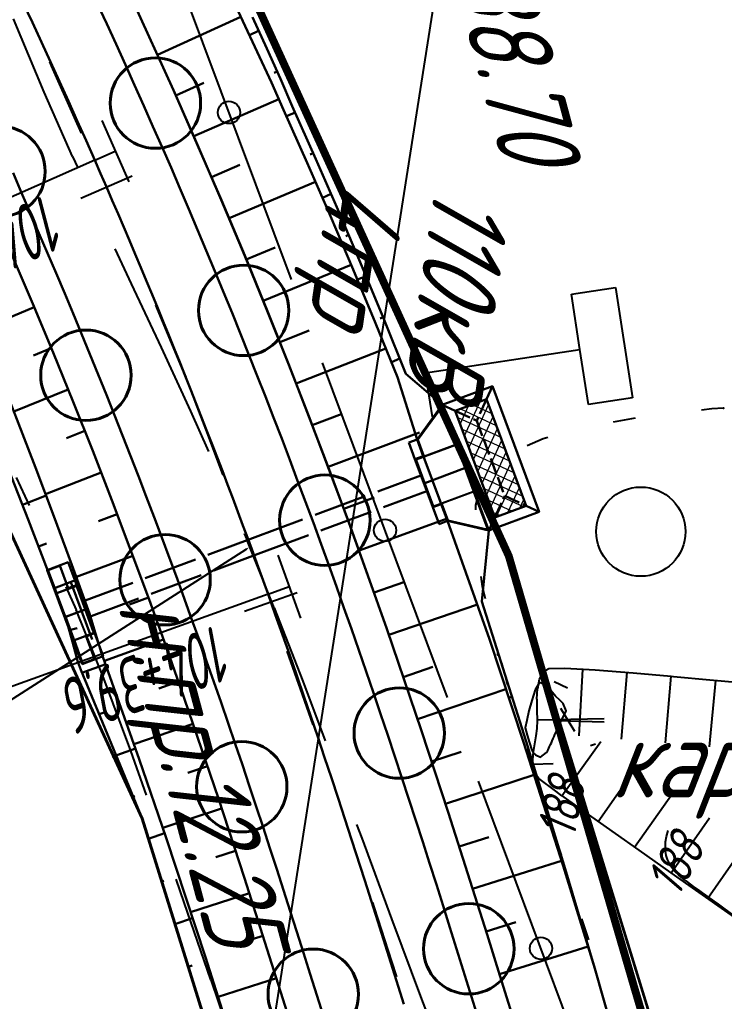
# Model space of a CAD drawing. Header units: millimetres. Extents: x -698 to 8131, y -704 to 4503.
# Drawn here: x 6861.43 to 6893.04, y 1450.21 to 1494.22 of the extents above; entities that cross this region are included whole.
import ezdxf
from ezdxf import colors
from ezdxf.entities.mleader import LeaderData, LeaderLine
from ezdxf.math import Vec2, Vec3

# ---------------------------------------------------------------- set-up
doc = ezdxf.new("R2010")
doc.units = ezdxf.units.MM
for name, pattern in [('ACAD_ISO02W100', [15, 12, -3]), ('CONTI', [0]), ('STROT', [1.7, 0.5, -1.2])]:
    doc.linetypes.add(name, pattern=pattern)
for name, color, linetype, lineweight in [('10', 1, 'Continuous', 35), ('КОПИЯ_ОСЬ_13_ОТКОСЫ', 7, 'Continuous', 30), ('КОПИЯ_ОСЬ_ГРАНИЦЫ_ПОЛОС', 7, 'Continuous', 30), ('Огражд-перила', 1, 'ограждение2', 40), ('ОСЬ_ВЕРХ_ПОКРЫТИЯ_ГРАНИЦЫ_ПОЛОС', 7, 'Continuous', 30), ('ОСЬ_ВЕРХ_ПОКРЫТИЯ_ОСЬ', 1, 'Continuous', 30), ('Ось_примыкания', 1, 'Continuous', 35), ('Трубы мет.', 7, 'ACAD_ISO02W100', 30)]:
    doc.layers.add(name, color=color, linetype=linetype, lineweight=lineweight)
for name, color, linetype in [('_Ростелеком', 6, 'Continuous'), ('GOR_BDEFAULT', 212, 'CONTI'), ('NAD_MDEFAULT', 7, 'CONTI'), ('PI_OTDEFAULT', 172, 'CONTI'), ('PI_TTDEFAULT', 5, 'CONTI'), ('PLN_O', 7, 'CONTI'), ('SIT_LDEFAULT', 7, 'CONTI'), ('ZAPSKDEFAULT', 7, 'CONTI'), ('Выноски', 250, 'Continuous'), ('ОСЬ_ВЕРХ_ПОКРЫТИЯ_ОТКОСЫ', 7, 'Continuous'), ('ОСЬ_ВЕРХ_ПОКРЫТИЯ_ПИКЕТЫ', 1, 'Continuous'), ('ОСЬ_ВЕРХ_ПОКРЫТИЯ_РАЗБИВКА_КРИВ', 1, 'Continuous'), ('разметка', 7, 'Continuous')]:
    doc.layers.add(name, color=color, linetype=linetype)
doc.styles.add('eskd', font='isocpeui.ttf', dxfattribs={"width": 1.2})
doc.styles.add('SHRFT', font='isocpeui.ttf', dxfattribs={"width": 3.5})
doc.styles.get("Standard").update_dxf_attribs({"font": 'isocpeui.ttf'})
doc.styles.add('STYLE1', font='isocpeui.ttf', dxfattribs={"width": 0.9})
doc.styles.add('ГОСТ', font='isocpeui.ttf', dxfattribs={"height": 4})
doc.linetypes.add('кабель_связи_проект.', pattern='A,10,-1,["/",STYLE1,S=3,R=0,X=0,Y=-1.5],-4.1', length=15.1)
doc.linetypes.add('ограждение2', pattern='A,0.25,-0.1,[132,ltypeshp.shx,S=0.1,R=0,X=-0.1,Y=0],-0.1,1', length=1.45)

# ---------------------------------------------------------------- blocks, each defined once
blk = doc.blocks.new('BL_2004')
at = {"color": 0}
blk.add_circle((0, 0), 2, dxfattribs=at)
blk = doc.blocks.new('7')
at = {"layer": 'Огражд-перила', "linetype": 'Continuous'}
blk.add_circle((0, 0), 2.027904030661224, dxfattribs=at)
blk = doc.blocks.new('A$C25637593')
at = {"layer": 'Трубы мет.', "linetype": 'Continuous', "lineweight": 0}
h = blk.add_hatch(dxfattribs=at)
h.set_pattern_fill('ANSI37', color=256, scale=64, angle=180, style=0)
h.set_pattern_definition([(225, (2253.20257066004, 3680.534823384369), (5.656854249492381, -5.65685424949238), []), (315, (2253.20257066004, 3680.534823384369), (5.65685424949238, 5.656854249492381), [])])
h.paths.add_polyline_path([(49.00000000008374, 51.00000000061475), (78.99999999875655, 50.99999999970208), (79.00000000240706, -51.00000000012856), (48.9999999990781, -51.00000000016774)])
at = {"layer": 'Трубы мет.', "linetype": 'Continuous'}
for points in [[(8, -39.00000000031527), (8, -39.00000000031527), (40.00000000093132, -60.00000000023283), (40.00000000093132, -60.00000000023283), (40.00000000001502, 59.99999999976717), (8.000000000931323, 38.99999999984961), (8.000000000931323, 38.99999999984961)], [(40, 60), (49.00000000093132, 50.99999999976717)], [(88, 59.99999999976717), (79, 50.99999999976717)], [(0, 38.99999999984961), (9.313225746154785e-10, 23), (0, -2.328306436538696e-10), (0, -23.00000000023283), (0, -39.00000000031527)], [(9.313225746154785e-10, 23), (8, 22.99999999976717), (8.000000000931323, 38.99999999984961), (0, 38.99999999984961)], [(9.313225746154785e-10, -23.00000000046566), (8, -23.00000000023283), (8.000000000931323, -39.00000000031527), (0, -39.00000000031527)], [(40.00000000093131, -60), (48.99999999999999, -51)], [(79.00000000093131, -51), (87.99999999906866, -60.00000000023283)]]:
    blk.add_lwpolyline(points, dxfattribs=at)
at = {"layer": 'Трубы мет.', "linetype": 'Continuous', "lineweight": 0}
for points in [[(38.99999999906868, 22.99999999976717), (39.00000000002917, 58.14764629918856), (9.00000000028802, 38.46014629887197), (9.000000000931323, 23)], [(9, -23.00000000023283), (9, -38.4601462997427), (39.00000000091716, -58.14764629969432), (39, -23)]]:
    blk.add_lwpolyline(points, close=True, dxfattribs=at)
at = {"layer": 'Трубы мет.', "linetype": 'Continuous'}
for points in [[(40.00000000001502, 59.99999999976717), (87.99999999999999, 59.99999999976717), (87.99999999906866, -60.00000000023282), (40.00000000093132, -60.00000000023283)], [(49.00000000008374, 50.99999999976717), (78.99999999993014, 50.99999999976717), (78.99999999913851, -51.00000000023282), (49.0000000008626, -51.00000000023283)]]:
    blk.add_lwpolyline(points, close=True, dxfattribs=at)
at = {"layer": 'Трубы мет.', "ltscale": 1.2}
for points in [[(49.00000000093132, 50.99999999976717), (64, 35.99999999976717)], [(79, 50.99999999976717), (64, 35.99999999976717)], [(64.00000000002451, 35.99999999979168), (64.00000000090681, -35.99999999979166)], [(48.99999999999999, -51), (64.00000000093131, -35.99999999976717)], [(64.00000000093131, -35.99999999976717), (79.00000000093131, -51)]]:
    blk.add_lwpolyline(points, dxfattribs=at)
at = {"layer": 'Трубы мет.', "linetype": 'Continuous', "lineweight": 0}
for points in [[(1, 21.99999999976717), (39, 21.99999999953434)], [(1, 21.99999999976717), (1, 0.4999999997671694)], [(39, 0.4999999997671694), (39, 21.99999999953434)], [(1, 0.4999999997671694), (39, 0.4999999997671694)], [(1, -0.5000000002328306), (39, -0.5000000004656613)], [(1, -0.5000000002328306), (1, -22.00000000023283)], [(39, -22.00000000023283), (39, -0.5000000004656613)], [(1, -22.00000000023283), (39, -22.00000000023283)]]:
    blk.add_lwpolyline(points, dxfattribs=at)
blk = doc.blocks.new('A$C76A07AE2')
at = {"layer": 'Трубы мет.', "linetype": 'Continuous', "lineweight": 0}
for p, q in [((-18.87840647692792, 44.19905516544122), (-8, 44.19905516544122)), ((-18.87840647692792, 44.19905516544122), (-18.87840647692792, 23)), ((-4, 45), (-1.31115583286828, 45)), ((-18.87840647692792, 23), (0, 23)), ((-18.87840647692792, 22.12580779610971), (-0.8784064769279212, 22.12580779610971)), ((-18.87840647692792, 22.12580779610971), (-18.87840647692792, 21.83810993243969)), ((-18.87840647692792, 21.83810993243969), (-18.87840647692792, 0.5)), ((-0.8784064769279212, 22.12580779610971), (-0.8784064769279212, 0.5)), ((-18.87840647692792, -0.5), (-18.87840647692792, -20.47289158750209)), ((-0.8784064769279212, -0.5), (-0.8784064769279212, -20.47289158750209)), ((-18.87840647692792, -20.47289158750209), (-18.87840647692792, -22.01799220702105)), ((-18.87840647692792, -22.01799220702105), (-0.8784064769279212, -22.01799220702105)), ((-18.87840647692792, -23), (0, -23)), ((-18.87840647692792, -23), (-18.87840647692792, -44.07454179760407)), ((-0.8784064769279212, -20.47289158750209), (-0.8784064769279212, -22.01799220702105)), ((-18.87840647692792, -44.07454179760407), (-8, -44.07454179760407))]:
    blk.add_line(p, q, dxfattribs=at)
at = {"layer": 'Трубы мет.', "linetype": 'Continuous'}
blk.add_lwpolyline([(-20, -45), (0, -45), (0, 45), (-20, 45)], close=True, dxfattribs=at)
for points in [[(-8, 45), (-8, 23), (0, 23)], [(-8, -45), (-8, -23), (0, -23)]]:
    blk.add_lwpolyline(points, dxfattribs=at)
at = {"layer": 'Трубы мет.', "linetype": 'Continuous', "lineweight": 0}
for points in [[(-18.87840647692792, 0.5), (-0.8784064769279212, 0.5)], [(-18.87840647692792, -0.5), (-0.8784064769279212, -0.5)]]:
    blk.add_lwpolyline(points, dxfattribs=at)
blk = doc.blocks.new('BL_13')
at = {"color": 0}
for p, q in [((-2.5, 7), (-2.5, 9)), ((-2.5, 9), (2.5, 9)), ((2.5, 9), (2.5, 7)), ((0, 7), (-2.5, 7)), ((0, 0), (0, 7)), ((2.5, 7), (0, 7)), ((2, 0), (0, 0))]:
    blk.add_line(p, q, dxfattribs=at)

msp = doc.modelspace()

# ---------------------------------------------------------------- linework, layer by layer
at = {"layer": '10'}
for points in [[(6902.933295610876, 1251.983940917212), (6903.563295610764, 1335.793940916803), (6880.783295610969, 1412.033940917026), (6880.473295610913, 1414.963940917659), (6866.923295611099, 1458.403940917138), (6797.083295610782, 1610.08394091684), (6794.693295611118, 1614.433940917399), (6724.143295610838, 1742.58394091684), (6704.843295611025, 1766.493940916989), (6689.15329561108, 1801.793940916803), (6654.023295610727, 1885.163940916914), (6664.443295611118, 1886.723940917436), (6627.663295610857, 1965.753940916765), (6627.663295610857, 1965.753940916765), (6596.743295610931, 2034.52394091725), (6566.963295611136, 2095.733940917212), (6559.643295610838, 2110.783940917026), (6527.463295611136, 2173.293940916803), (6523.083295610782, 2181.793940916803), (6513.163295610857, 2179.073940917063), (6475.063295610764, 2252.043940916803), (6456.563295610764, 2297.143940917361)], [(6916.743295610931, 1265.603940917324), (6916.663295610857, 1295.753940916765), (6916.62329561082, 1310.533940917026), (6915.723295610913, 1324.723940917436), (6913.573295611006, 1358.393940917361), (6912.673295611099, 1375.05394091751), (6883.367991851517, 1470.1749759886), (6883.367991851517, 1470.1749759886), (6842.843295611025, 1558.823940917063), (6836.193295611118, 1556.313940917287), (6807.743295610931, 1615.353940917324), (6800.553295610987, 1628.463940917659), (6735.12329561082, 1747.793940916803), (6696.87329561082, 1833.953940916952), (6674.443295611118, 1892.623940916877), (6666.693295611118, 1908.753940916765), (6637.913295610857, 1968.663940916914)], [(6627.663295610857, 1965.753940916765), (6664.443295611118, 1886.723940917436), (6654.023295610727, 1885.163940916914), (6689.15329561108, 1801.793940916803), (6704.843295611025, 1766.493940916989), (6724.143295610838, 1742.58394091684), (6794.693295611118, 1614.433940917399), (6797.083295610782, 1610.08394091684), (6866.923295611099, 1458.403940917138), (6880.473295610913, 1414.963940917659), (6880.783295610969, 1412.033940917026), (6903.563295610764, 1335.793940916803), (6902.933295610876, 1251.983940917212)]]:
    msp.add_lwpolyline(points, dxfattribs=at)
at = {"layer": '_Ростелеком', "linetype": 'кабель_связи_проект.', "ltscale": 0.25}
msp.add_lwpolyline([(6916.743295610931, 1265.603940917324, 0.35, 0.35, 0), (6916.663295610857, 1295.753940916765, 0.35, 0.35, 0), (6916.703295611011, 1310.543940916803, 0.35, 0.35, 0), (6915.723295610913, 1324.723940917436, 0.35, 0.35, 0), (6914.407088540311, 1345.336355833482, 0.35, 0.35, 0), (6911.882804259765, 1374.937035625946, 0.35, 0.35, 0), (6903.722617226062, 1402.122371244389, 0.35, 0.35, 0), (6896.261484988141, 1426.261248638998, 0.35, 0.35, 0), (6888.990235133408, 1450.855738042068, 0.35, 0.35, 0), (6888.990235133408, 1450.855738042068, 0.35, 0.35, 0), (6883.367991851517, 1470.1749759886, 0.35, 0.35, 0), (6865.702699202424, 1508.818323225859, 0.35, 0.35, 0), (6845.005337849308, 1548.278651879314, 0.35, 0.35, 0), (6827.603745593506, 1582.742328282591, 0.35, 0.35, 0), (6809.546053259945, 1615.765129388455, 0.35, 0.35, 0), (6786.163600679216, 1661.13216076247, 0.35, 0.35, 0), (6766.490456829042, 1696.783023616444, 0.35, 0.35, 0)], format="xyseb", dxfattribs=at)
at = {"layer": 'GOR_BDEFAULT', "color": 212, "elevation": 188, "flags": 128}
for points in [[(6885.629031611074, 1462.59967191625), (6885.939031611071, 1463.239678916666), (6885.799031611057, 1463.559677916724), (6885.649031611034, 1463.709671916585), (6885.469031611041, 1463.889672916528), (6885.25903161102, 1464.149674916785), (6885.099031611046, 1464.289673917141), (6884.919031611053, 1464.439675917063), (6884.73903161106, 1464.50967491712), (6884.549031611057, 1464.179672916565), (6884.399031611034, 1463.69967791732), (6884.269031611029, 1463.229676916409), (6884.169031611053, 1462.809677916724), (6884.109031611055, 1462.469673916843), (6884.189031611071, 1462.149674916785), (6884.299031611057, 1461.799675916467), (6884.399031611034, 1461.469673916843), (6884.469031611041, 1461.339676916744)], [(6885.059031611067, 1461.369675916765), (6885.099031611046, 1461.429672916565), (6885.129031611074, 1461.489678916666), (6885.159031611043, 1461.569672917161), (6885.199031611022, 1461.639672916528), (6885.23903161106, 1461.729676916409), (6885.279031611039, 1461.809677916724), (6885.319031611076, 1461.899674916785), (6885.359031611055, 1461.989678916666), (6885.399031611034, 1462.089676916744), (6885.439031611071, 1462.179672916565), (6885.47903161105, 1462.269676916446), (6885.519031611029, 1462.359673916507), (6885.549031611057, 1462.439675917063), (6885.589031611036, 1462.519676916446), (6885.629031611074, 1462.59967191625)], [(6885.059031611067, 1461.369675916765), (6885.099031611046, 1461.429672916565), (6885.129031611074, 1461.489678916666), (6885.159031611043, 1461.569672917161), (6885.199031611022, 1461.639672916528), (6885.23903161106, 1461.729676916409), (6885.279031611039, 1461.809677916724), (6885.319031611076, 1461.899674916785), (6885.359031611055, 1461.989678916666), (6885.399031611034, 1462.089676916744), (6885.439031611071, 1462.179672916565), (6885.47903161105, 1462.269676916446), (6885.519031611029, 1462.359673916507), (6885.549031611057, 1462.439675917063), (6885.589031611036, 1462.519676916446), (6885.629031611074, 1462.59967191625)], [(6884.469031611041, 1461.339676916744), (6884.569031611076, 1461.269676916446), (6884.789031611048, 1461.159676917042), (6885.059031611067, 1461.369675916765)], [(6895.659031611043, 1452.139672916528), (6895.47903161105, 1452.25967491712), (6895.419031611053, 1452.339676916744), (6895.319031611076, 1452.469673916843), (6894.98903161106, 1452.799675916467), (6894.859031611055, 1452.939675917063), (6894.519031611029, 1453.269676916446), (6894.47903161105, 1453.309677916724), (6894.429031611062, 1453.34967191625), (6894.369031611064, 1453.389672916528), (6894.309031611067, 1453.439675917063), (6894.249031611069, 1453.489678916666), (6894.179031611062, 1453.539673917141), (6894.109031611055, 1453.589676916744), (6894.029031611039, 1453.649674916785), (6893.949031611022, 1453.709671916585), (6893.869031611064, 1453.769676916446), (6893.779031611039, 1453.829674917418), (6893.689031611071, 1453.899674916785), (6893.599031611046, 1453.969673916843), (6893.499031611069, 1454.039673917141), (6893.399031611034, 1454.109673916507), (6893.289031611048, 1454.189675917063), (6893.179031611062, 1454.269676916446), (6893.069031611076, 1454.34967191625), (6892.949031611022, 1454.439675917063), (6892.829031611027, 1454.519676916446), (6892.709031611032, 1454.609673916507), (6892.579031611027, 1454.69967791732), (6892.459031611032, 1454.789673917141), (6892.329031611027, 1454.889672916528), (6892.199031611022, 1454.979676916409), (6892.059031611067, 1455.079674917418), (6891.929031611062, 1455.169670917239), (6891.789031611048, 1455.269676916446), (6891.649031611034, 1455.369675916765), (6891.519031611029, 1455.469673916843), (6891.379031611074, 1455.569672917161), (6891.23903161106, 1455.669670917239), (6891.099031611046, 1455.779671916883), (6890.97903161105, 1455.889672916528), (6890.849031611046, 1456.00967491712), (6890.73903161106, 1456.129677917022), (6890.639031611025, 1456.269676916446), (6890.559031611067, 1456.419670917239), (6890.48903161106, 1456.579674917418), (6890.429031611062, 1456.749672916863), (6890.399031611034, 1456.939675917063), (6890.389031611025, 1457.139672916528), (6890.399031611034, 1457.369675916765), (6890.439031611071, 1457.609673916507), (6890.50903161102, 1457.879677917022)]]:
    msp.add_lwpolyline(points, dxfattribs=at)
at = {"layer": 'PI_TTDEFAULT', "color": 5}
msp.add_point((6892.999031611069, 1476.809677916724, 188.192), dxfattribs=at)
at = {"layer": 'PLN_O'}
for p, q in [((6873.619031611064, 1482.569672917161), (6868.019031611029, 1497.559677916724)), ((6880.619031611064, 1463.839676916744), (6875.019031611029, 1478.829674917418)), ((6887.609031611055, 1445.09967191625), (6882.00903161102, 1460.089676916744))]:
    msp.add_line(p, q, dxfattribs=at)
for centre in [(6870.819031611076, 1490.059677916724), (6877.819031611076, 1471.329674917418), (6884.809031611067, 1452.589676916744)]:
    msp.add_circle(centre, 0.5, dxfattribs=at)
at = {"layer": 'SIT_LDEFAULT', "color": 7}
for p, q in [((6884.139031611025, 1521.289673917141), (6860.589031611036, 1371.379677917022)), ((6862.529031611039, 1490.969673916843), (6861.149031611034, 1494.249672916863)), ((6863.799031611057, 1488.089676916744), (6862.529031611039, 1490.969673916843)), ((6864.049031611057, 1487.569672917161), (6863.809031611067, 1488.089676916744)), ((6866.449031611022, 1482.379677917022), (6865.719031611041, 1483.939675917063)), ((6867.789031611048, 1479.529671916883), (6866.449031611022, 1482.379677917022)), ((6869.109031611055, 1476.669670917239), (6867.789031611048, 1479.529671916883)), ((6869.919031611053, 1474.859673916507), (6869.109031611055, 1476.669670917239)), ((6892.469031611041, 1476.769676916446), (6892.00903161102, 1476.719673916843)), ((6892.999031611069, 1476.809677916724), (6892.469031611041, 1476.769676916446)), ((6889.029031611039, 1476.359673916507), (6888.049031611057, 1476.179672916565)), ((6884.909031611043, 1475.429672916565), (6884.189031611071, 1475.119675916765)), ((6885.119031611064, 1475.489678916666), (6884.909031611043, 1475.429672916565)), ((6861.279031611039, 1473.689675917063), (6861.859031611055, 1472.439675917063)), ((6882.069031611076, 1473.209671916585), (6881.869031611064, 1472.44967791732)), ((6881.869031611064, 1472.44967791732), (6881.869031611064, 1472.239678916666)), ((6871.629031611074, 1470.909676917042), (6871.50903161102, 1471.189675917063)), ((6872.849031611046, 1467.859673916507), (6871.619031611064, 1470.909676917042)), ((6882.109031611055, 1469.25967491712), (6882.179031611062, 1468.809677916724)), ((6863.50903161102, 1468.799675916467), (6863.959031611032, 1467.769676916446)), ((6882.179031611062, 1468.809677916724), (6882.309031611067, 1468.279671916883)), ((6863.949031611022, 1467.769676916446), (6865.189031611071, 1464.679672916565)), ((6874.139031611025, 1464.569672917161), (6872.859031611055, 1467.859673916507)), ((6883.039031611048, 1465.369675916765), (6883.279031611039, 1464.519676916446)), ((6884.809031611067, 1464.809677916724), (6884.889031611025, 1464.989678916666)), ((6884.899031611034, 1464.979676916409), (6885.159031611043, 1465.139672916528)), ((6885.159031611043, 1465.139672916528), (6885.879031611074, 1465.149674916785)), ((6885.879031611074, 1465.149674916785), (6887.23903161106, 1465.079674917418)), ((6886.669031611053, 1465.109673916507), (6886.50903161102, 1462.109673916507)), ((6887.23903161106, 1465.079674917418), (6888.949031611022, 1464.939675917063)), ((6865.189031611071, 1464.679672916565), (6866.399031611034, 1461.439675917063)), ((6875.149031611034, 1461.889672916528), (6874.139031611025, 1464.569672917161)), ((6884.669031611053, 1464.239678916666), (6884.749031611069, 1464.659676917042)), ((6884.749031611069, 1464.659676917042), (6884.819031611076, 1464.799675916467)), ((6885.999031611069, 1464.25967491712), (6885.399031611034, 1464.539673917141)), ((6888.659031611043, 1464.959671916585), (6888.409031611043, 1461.969673916843)), ((6888.949031611022, 1464.939675917063), (6890.649031611034, 1464.789673917141)), ((6890.639031611025, 1464.789673917141), (6890.379031611074, 1461.799675916467)), ((6890.639031611025, 1464.789673917141), (6890.75903161102, 1464.779671916883)), ((6890.75903161102, 1464.779671916883), (6892.379031611074, 1464.629677917022)), ((6892.639031611025, 1464.59967191625), (6892.359031611055, 1461.619675916765)), ((6892.379031611074, 1464.629677917022), (6893.559031611067, 1464.519676916446)), ((6883.269031611029, 1464.519676916446), (6883.309031611067, 1464.399674916785)), ((6884.629031611074, 1463.75967491712), (6884.659031611043, 1464.239678916666)), ((6884.639031611025, 1463.269676916446), (6884.639031611025, 1463.75967491712)), ((6884.649031611034, 1462.809677916724), (6884.639031611025, 1463.269676916446)), ((6885.679031611062, 1463.359673916507), (6886.309031611067, 1462.329674917418)), ((6884.639031611025, 1462.439675917063), (6884.649031611034, 1462.809677916724)), ((6884.649031611034, 1462.829674917418), (6887.649031611034, 1462.889672916528)), ((6885.47903161105, 1462.809677916724), (6887.649031611034, 1462.749672916863)), ((6884.599031611046, 1462.109673916507), (6884.639031611025, 1462.439675917063)), ((6884.529031611039, 1461.75967491712), (6884.599031611046, 1462.109673916507)), ((6884.199031611022, 1461.539673917141), (6884.499031611069, 1460.589676916744)), ((6884.469031611041, 1461.399674916785), (6884.529031611039, 1461.75967491712)), ((6885.749031611069, 1459.429672916565), (6887.48903161106, 1461.869675916765)), ((6887.029031611039, 1461.689675917063), (6887.25903161102, 1461.75967491712)), ((6866.399031611034, 1461.439675917063), (6867.109031611055, 1459.459671916585)), ((6884.439031611071, 1461.049675916467), (6884.469031611041, 1461.399674916785)), ((6884.449031611022, 1460.719673916843), (6884.439031611071, 1461.049675916467)), ((6884.449031611022, 1460.84967191625), (6885.359031611055, 1460.879677917022)), ((6884.539031611048, 1460.439675917063), (6884.449031611022, 1460.719673916843)), ((6887.379031611074, 1458.279671916883), (6889.099031611046, 1460.729676916409)), ((6884.709031611032, 1460.19967791732), (6884.539031611048, 1460.439675917063)), ((6885.47903161105, 1459.629677917022), (6884.709031611032, 1460.19967791732)), ((6885.749031611069, 1459.429672916565), (6885.47903161105, 1459.629677917022)), ((6887.089031611036, 1458.479676916409), (6885.749031611069, 1459.439675917063)), ((6889.00903161102, 1457.129677917022), (6890.73903161106, 1459.579674917418)), ((6889.209031611032, 1456.989678916666), (6887.089031611036, 1458.479676916409)), ((6890.649031611034, 1455.979676916409), (6892.369031611064, 1458.439675917063)), ((6876.789031611048, 1457.529671916883), (6876.559031611067, 1458.139672916528)), ((6878.129031611074, 1453.909676917042), (6876.789031611048, 1457.529671916883)), ((6885.399031611034, 1457.719673916843), (6885.709031611032, 1456.769676916446)), ((6892.289031611048, 1454.839676916744), (6894.00903161102, 1457.299675916467)), ((6890.649031611034, 1455.979676916409), (6889.209031611032, 1456.989678916666)), ((6891.459031611032, 1455.409676917042), (6890.649031611034, 1455.979676916409)), ((6868.429031611062, 1455.689675917063), (6868.789031611048, 1454.639672916528)), ((6893.50903161102, 1453.979676916409), (6891.459031611032, 1455.409676917042)), ((6868.799031611057, 1454.639672916528), (6869.98903161106, 1451.179672916565)), ((6879.469031611041, 1450.309677916724), (6878.129031611074, 1453.909676917042)), ((6886.629031611074, 1453.919670917239), (6886.75903161102, 1453.50967491712)), ((6886.75903161102, 1453.50967491712), (6886.939031611071, 1452.969673916843)), ((6869.999031611069, 1451.179672916565), (6871.179031611062, 1447.729676916409)), ((6880.059031611067, 1448.779671916883), (6879.469031611041, 1450.309677916724))]:
    msp.add_line(p, q, dxfattribs=at)
at = {"layer": 'КОПИЯ_ОСЬ_13_ОТКОСЫ'}
for points in [[(6855.806762212267, 1495.7990499578), (6857.426879399767, 1492.16965542655), (6859.010375493517, 1488.52414761405), (6859.777953618517, 1486.710915192175), (6860.138305181017, 1485.849098785925), (6861.087035649767, 1483.671852692175), (6862.018187993517, 1481.48703823905), (6862.931762212267, 1479.294899567175), (6863.827758306017, 1477.095192535925), (6864.705687993517, 1474.888649567175), (6865.566039556017, 1472.6750265203), (6866.408324712267, 1470.454567535925), (6867.233031743517, 1468.22727261405), (6868.039672368517, 1465.993630035925), (6868.828734868517, 1463.753395660925), (6870.342895024767, 1459.30832730155), (6871.519164556017, 1455.7306905828), (6873.238891118517, 1450.333473785925), (6873.802855962267, 1448.52707730155), (6874.634887212267, 1445.8351827703), (6875.458617681017, 1443.1486593328), (6878.846312993517, 1433.733864410925), (6882.044555181017, 1423.20090542655)], [(6870.796039289931, 1495.53568073656), (6872.730609602431, 1491.396276439685), (6873.270160383681, 1490.17239948656), (6874.330707258681, 1487.79544636156), (6875.370746321181, 1485.409460033435), (6876.391254133681, 1483.014928783435), (6877.391254133681, 1480.61185261156), (6878.370746321181, 1478.200475658435), (6879.252578897742, 1475.40533054262), (6880.613263159545, 1471.750235260609), (6880.613293677123, 1471.750296295766), (6880.612988501342, 1471.750296295766), (6882.498676008681, 1466.44534870531), (6884.032367414931, 1461.827917064685), (6885.799457258681, 1456.29398151781), (6887.225726789931, 1451.692663158435), (6888.006976789931, 1448.95950886156)], [(6870.7960782645, 1495.535578879673), (6872.730679094579, 1491.396357688267), (6873.270016252782, 1490.172419699985), (6874.330471575047, 1487.795405539829), (6875.370876848485, 1485.409541282017), (6876.391110002782, 1483.015010032017), (6877.391110002782, 1480.611933860142), (6878.370846330907, 1478.200556907017), (6879.252578897742, 1475.40533054262), (6880.613210581379, 1471.750377544347), (6880.613210581379, 1471.750377544347), (6880.613210581379, 1471.750377544347), (6882.498776018407, 1466.445307883579), (6884.03225380161, 1461.82793727811), (6885.799526750829, 1456.293879660923), (6887.225491106297, 1451.692805442173)], [(6866.463031477431, 1495.169225658435), (6868.327289289931, 1491.064245189685), (6869.414203352431, 1488.599401439685), (6870.479144758681, 1486.12503620531), (6871.522601789931, 1483.641393627185), (6872.544086164931, 1481.148717845935), (6873.484515852431, 1478.794225658435), (6874.405902571181, 1476.43216511156), (6875.307758039931, 1474.062292064685), (6876.189593977431, 1471.685338939685), (6877.051898664931, 1469.301061595935), (6877.894672102431, 1466.90970417406), (6879.449359602431, 1462.34720417406), (6880.651019758681, 1458.69193073656), (6882.399066633681, 1453.20560261156), (6882.969867414931, 1451.37698933031), (6883.810687727431, 1448.658483470935), (6884.639789289931, 1445.953893627185), (6887.074359602431, 1436.235631908435), (6890.276019758681, 1425.691198314685)], [(6853.531859868517, 1494.71457730155), (6853.965941899767, 1493.72238980155), (6854.765258306017, 1491.9269796453), (6856.312621587267, 1488.378395660925), (6857.077270024767, 1486.579079254675), (6857.455687993517, 1485.67942105155), (6857.810180181017, 1484.8234640203), (6858.675902837267, 1482.773415192175), (6859.568969243517, 1480.6252218328), (6860.444945806017, 1478.469704254675), (6861.303832524767, 1476.307594879675), (6862.145141118517, 1474.138649567175), (6862.969848149767, 1471.9631124578), (6863.776488774767, 1469.78098355155), (6864.566527837267, 1467.592751129675), (6864.838500493517, 1466.707008942175), (6865.108031743517, 1465.820778473425), (6865.242309087267, 1465.4552999578), (6866.796508306017, 1461.07492886405), (6868.002562993517, 1457.5422140203), (6869.761352056017, 1452.20090542655), (6871.476684087267, 1446.815407379675)], [(6853.53188886868, 1494.714528234821), (6853.96580305325, 1493.722462805133), (6854.765180494656, 1491.926900060992), (6856.312818434109, 1488.378285559039), (6857.07729902493, 1486.579060705524), (6857.455732252469, 1485.679341467242), (6857.810346510281, 1484.823445471149), (6858.675825025906, 1482.77345767818), (6859.568845655789, 1480.625142248492), (6860.444776441922, 1478.469807775836), (6861.303586866727, 1476.307576330524), (6862.145215895047, 1474.138631018024), (6862.969617750516, 1471.963063391071), (6863.776731397977, 1469.781026037555), (6864.566511061063, 1467.592641027789), (6864.83868208157, 1466.707112463336), (6865.107999708523, 1465.820881994586), (6865.242414381375, 1465.455311926227), (6866.796567823758, 1461.074940832477), (6868.002408888211, 1457.542195471149), (6869.761197950711, 1452.200947912555), (6871.476468946805, 1446.815358312946)], [(6852.49835005032, 1494.221730383258), (6852.913938429227, 1493.224019201617), (6853.68472089993, 1491.421101721149), (6854.065717604031, 1490.519459875446), (6854.79897871243, 1488.760426672321), (6855.749677564969, 1486.517140539508), (6855.938398268094, 1486.068745764117), (6856.659101393094, 1484.316273840289), (6857.147718336453, 1483.153218420367), (6858.119962599148, 1480.900624426227), (6859.073179151883, 1478.639912756305), (6860.0073069595, 1476.371266516071), (6860.922284986844, 1474.094807775836), (6861.818036939969, 1471.810719641071), (6862.694517042508, 1469.519185217242), (6863.551649000516, 1467.220326574664), (6863.793989088406, 1466.327595861774), (6864.033414747586, 1465.434376867633), (6864.172010328641, 1465.071889074664), (6866.923295611099, 1458.403940917138), (6866.923295611099, 1458.403940917138), (6870.848923589298, 1445.818754247535)], [(6867.609515852431, 1492.644811595935), (6871.352679914931, 1494.345006908435)], [(6871.868313371922, 1494.332698020298), (6872.509518205907, 1492.930232199985), (6873.1242032645, 1491.569758567173), (6873.656002580907, 1490.340449485142), (6874.716427385594, 1487.959590110142), (6875.756710588719, 1485.569941672642), (6876.776821672704, 1483.171565207798), (6877.776699602391, 1480.764643821079), (6878.756222307469, 1478.34942165311), (6880.38572287969, 1476.947564220201), (6882.479002393016, 1471.324559606757), (6882.479002393016, 1471.324559606757), (6882.479002393016, 1471.324559606757), (6882.479002393016, 1471.324559606757), (6882.156889351018, 1468.135025198716), (6884.146206438329, 1461.865351828892), (6885.851498186375, 1456.31035915311), (6887.225491106297, 1451.692805442173)], [(6872.1495938895, 1493.717402610142), (6871.734585344579, 1493.52764430936)], [(6872.976620256688, 1491.896418723423), (6872.837978899266, 1491.833735617954)], [(6868.434711164931, 1490.823034252185), (6869.686664289931, 1491.38040729906)], [(6869.242328352431, 1488.993444408435), (6873.054828352431, 1490.66068073656)], [(6873.77996498325, 1490.064875754673), (6873.396145403172, 1489.892451438267)], [(6874.593716203954, 1488.237910422642), (6874.465389787938, 1488.181269797642)], [(6870.037738508681, 1487.15823933031), (6871.312152571181, 1487.705846752185)], [(6870.820941633681, 1485.318151439685), (6874.699847883681, 1486.95462604906)], [(6875.395596086766, 1486.405696067173), (6875.011776506688, 1486.239192160923)], [(6876.185604631688, 1484.568354758579), (6876.05730873325, 1484.513728293735)], [(6871.592426008681, 1483.472936595935), (6872.888812727431, 1484.00980183031)], [(6872.351703352431, 1481.62259479906), (6876.300922102431, 1483.228307689685)], [(6876.963741838719, 1482.725947532017), (6876.580044328954, 1482.565364035923)], [(6862.080687993517, 1481.338356598425), (6859.689086431017, 1480.332008942175)], [(6877.729916155125, 1480.878535422642), (6877.601681291844, 1480.825862082798)], [(6873.098773664931, 1479.766881908435), (6874.419086164931, 1480.29300495531)], [(6862.850219243517, 1479.492165192175), (6862.050902837267, 1479.162087067175)], [(6873.833636946181, 1477.906530345935), (6877.854144758681, 1479.479284252185)], [(6878.484127580907, 1479.02617946561), (6878.10061317661, 1478.871516379673)], [(6863.607055181017, 1477.641090973425), (6861.167602056017, 1476.65305386405)], [(6874.555804914931, 1476.041784252185), (6875.899554914931, 1476.55716511156)], [(6864.351684087267, 1475.784645660925), (6863.536254399767, 1475.460915192175)], [(6875.266254133681, 1474.172155345935), (6879.357562727431, 1475.711217845935)], [(6865.083129399767, 1473.923317535925), (6862.596312993517, 1472.9552999578)], [(6861.560087110867, 1472.474324377399), (6862.62139692532, 1472.888386877399)], [(6875.964496321181, 1472.29788776781), (6877.331683821181, 1472.802038158435)], [(6865.802367681017, 1472.057106598425), (6864.971312993517, 1471.73996792655)], [(6876.650531477431, 1470.419225658435), (6880.655902571181, 1471.866979564685)], [(6862.280591871609, 1470.608632238727), (6862.635297682156, 1470.744191320758)], [(6866.508910649767, 1470.186012848425), (6863.974242681017, 1469.238747223425)], [(6862.988248731961, 1468.737996252399), (6864.016309645047, 1469.122883947711)], [(6877.323871321181, 1468.53616901781), (6878.662250227431, 1469.010045970935)], [(6867.202758306017, 1468.31028042655), (6866.355590337267, 1468.0002218328)], [(6877.984515852431, 1466.646764720935), (6881.959125227431, 1468.000768627185)], [(6863.652143385281, 1466.85011783443), (6864.005277540555, 1466.945973547321)], [(6867.883910649767, 1466.4299093328), (6865.233520024767, 1465.479958160925)], [(6882.897610246922, 1465.770686301548), (6882.837856828954, 1465.751582297642)], [(6864.221753980984, 1464.934895666461), (6865.289503004422, 1465.322621496539)], [(6878.629535383681, 1464.75345417406), (6879.954242414931, 1465.204870189685)], [(6868.552367681017, 1464.544899567175), (6867.666625493517, 1464.23410855155)], [(6879.274554914931, 1462.86038776781), (6883.240863508681, 1464.21146198656)], [(6883.506680071141, 1463.865657004673), (6883.369991838719, 1463.821955832798)], [(6864.991194745226, 1463.086533627618), (6865.260282423367, 1463.184224279742)], [(6869.205199712267, 1462.6476827703), (6866.558715337267, 1461.746071442175)], [(6884.115719377782, 1461.960688742954), (6884.070187151219, 1461.94610134061)], [(6865.586988355984, 1461.175099523883), (6866.627042677273, 1461.55275455318)], [(6879.904437727431, 1460.962194408435), (6881.231586164931, 1461.39847370531)], [(6869.850219243517, 1460.75461636405), (6868.967895024767, 1460.45383511405)], [(6880.529437727431, 1459.062292064685), (6884.498676008681, 1460.36771198656)], [(6884.703762590672, 1460.049067649204), (6884.609554827, 1460.020136985142)], [(6866.519555855068, 1459.382434778992), (6866.600599195828, 1459.410756262164)], [(6870.490355962267, 1458.859840973425), (6867.849242681017, 1457.991188629675)], [(6885.29070717075, 1458.137141379673), (6885.25930458286, 1458.127497824985)], [(6867.20428303148, 1457.50312220506), (6867.929242994656, 1457.756520422321)], [(6881.139789289931, 1457.15775104906), (6882.466937727431, 1457.58060261156)], [(6871.115355962267, 1456.959938629675), (6870.234984868517, 1456.670387848425)], [(6881.747211164931, 1455.252233470935), (6885.727191633681, 1456.520299877185)], [(6885.876919328954, 1456.224970969517), (6885.825619280125, 1456.209712180454)], [(6867.800984413529, 1455.59015482213), (6867.894086744656, 1455.621571691852)], [(6871.733520024767, 1455.0578390203), (6869.096801274767, 1454.2179952703)], [(6886.447323381688, 1454.308039817173), (6886.43020302036, 1454.302973899204)], [(6868.396695300957, 1453.680362871062), (6869.186323072781, 1453.946767004352)], [(6882.354144758681, 1453.346471752185), (6883.680804914931, 1453.769323314685)], [(6872.340941899767, 1453.152321442175), (6871.462035649767, 1452.8722921453)], [(6882.950824446181, 1451.437780345935), (6886.920551008681, 1452.67679401781)], [(6887.017696916844, 1452.391108664829), (6887.00979286411, 1452.388728293735)], [(6868.992895512134, 1451.769002192799), (6869.163022901883, 1451.824544103961)], [(6872.947875493517, 1451.246559723425), (6870.330687993517, 1450.41281948905)]]:
    msp.add_lwpolyline(points, dxfattribs=at)
at = {"layer": 'КОПИЯ_ОСЬ_ГРАНИЦЫ_ПОЛОС'}
msp.add_lwpolyline([(6881.919076596057, 1449.701272022124), (6881.622255727931, 1450.659067596454), (6881.324240188454, 1451.616840845119), (6881.024923339099, 1452.574557070765), (6880.724198562579, 1453.532181142043), (6880.421959275604, 1454.48967745449), (6880.118098940779, 1455.447009906318), (6879.812511080285, 1456.404141846258), (6879.505089288568, 1457.361036048416), (6879.195727245844, 1458.317654678743), (6878.884318732094, 1459.27395925406), (6878.570757641273, 1460.229910605732), (6878.254937995798, 1461.185468852665), (6877.936753961569, 1462.140593353804), (6877.61609986342, 1463.095242685783), (6877.292870200754, 1464.049374596361), (6876.966959664065, 1465.00294597834), (6876.638263151768, 1465.955912833247), (6876.306675787046, 1466.908230228495), (6875.972092936185, 1467.859852275025), (6875.63441022633, 1468.810732084472), (6875.293528853557, 1469.760808444727), (6874.949462055365, 1470.709824361052), (6874.602235470249, 1471.657688733335), (6874.251852952109, 1472.604391042288), (6873.898318390004, 1473.549920779798), (6873.541635707914, 1474.494267449859), (6873.181808864631, 1475.437420573231), (6872.818841854159, 1476.379369682777), (6872.452738705024, 1477.320104316953), (6872.083503480817, 1478.259614040289), (6871.711140279649, 1479.197888421971), (6871.335653234555, 1480.134917052608), (6870.957046513204, 1481.070689524669), (6870.575324317751, 1482.005195455771), (6870.190490885192, 1482.938424473773), (6869.802550486687, 1483.870366221439), (6869.411507428382, 1484.801010350842), (6869.01736605021, 1485.730346536409), (6868.620130727204, 1486.658364460949), (6868.21980586813, 1487.585053825896), (6867.816395916443, 1488.510404343862), (6867.409913386849, 1489.43438923094), (6867.000498894273, 1490.35679572742), (6866.588285841184, 1491.277590203244), (6866.173382365514, 1492.196810250316), (6865.755896103909, 1493.11449436951), (6865.335934201741, 1494.030681947391), (6864.91360332391, 1494.945413209643)], dxfattribs=at)
at = {"layer": 'ОСЬ_ВЕРХ_ПОКРЫТИЯ_ГРАНИЦЫ_ПОЛОС'}
for points in [[(6855.806762212267, 1495.7990499578), (6857.426879399767, 1492.16965542655), (6859.010375493517, 1488.52414761405), (6859.777953618517, 1486.710915192175), (6860.138305181017, 1485.849098785925), (6861.087035649767, 1483.671852692175), (6862.018187993517, 1481.48703823905), (6862.931762212267, 1479.294899567175), (6863.827758306017, 1477.095192535925), (6864.705687993517, 1474.888649567175), (6865.566039556017, 1472.6750265203), (6866.408324712267, 1470.454567535925), (6867.233031743517, 1468.22727261405), (6868.039672368517, 1465.993630035925), (6868.828734868517, 1463.753395660925), (6870.342895024767, 1459.30832730155), (6871.519164556017, 1455.7306905828), (6873.238891118517, 1450.333473785925), (6873.802855962267, 1448.52707730155), (6874.634887212267, 1445.8351827703), (6875.458617681017, 1443.1486593328), (6878.846312993517, 1433.733864410925), (6882.044555181017, 1423.20090542655)], [(6866.463031477431, 1495.169225658435), (6868.327289289931, 1491.064245189685), (6869.411273664931, 1488.60550495531), (6870.474261946181, 1486.137487377185), (6871.514789289931, 1483.66019245531), (6872.533832258681, 1481.17386433031), (6873.476215071181, 1478.815221752185), (6874.399066633681, 1476.44876667406), (6875.302875227431, 1474.074987377185), (6876.186664289931, 1471.693639720935), (6877.050433821181, 1469.30521198656), (6877.894672102431, 1466.90970417406), (6879.449359602431, 1462.34720417406), (6880.651019758681, 1458.69193073656), (6882.399066633681, 1453.20560261156), (6882.969867414931, 1451.37698933031), (6883.810687727431, 1448.658483470935), (6884.639789289931, 1445.953893627185), (6887.074359602431, 1436.235631908435), (6890.276019758681, 1425.691198314685)], [(6875.054354546844, 1449.553009529743), (6874.759533033726, 1450.496806902025), (6874.46355987025, 1451.439830007177), (6874.166333287276, 1452.382044868689), (6873.867751783537, 1453.3234171012), (6873.567714137831, 1454.26391187511), (6873.266119421014, 1455.203493889566), (6872.962867008455, 1456.142127335217), (6872.65785659255, 1457.079775863472), (6872.350988196054, 1458.016402554843), (6872.042162184885, 1458.951969886344), (6871.731279282036, 1459.886439697031), (6871.418240581426, 1460.819773170311), (6871.102947562284, 1461.751930775266), (6870.785302103517, 1462.682872264791), (6870.465206499202, 1463.612556627165), (6870.142563473773, 1464.540942059044), (6869.817276198059, 1465.467985937517), (6869.48924830555, 1466.39364479031), (6869.158383548105, 1467.317875285778), (6868.824530942589, 1468.240850803587), (6868.487623828716, 1469.16271574251), (6868.147665900839, 1470.083459993969), (6867.804660886604, 1471.00307346243), (6867.458612547305, 1471.9215460626), (6867.10952467744, 1472.838867722224), (6866.757401104891, 1473.755028387677), (6866.402245690862, 1474.670018003467), (6866.044062329767, 1475.58382654484), (6865.682854949138, 1476.4964439889), (6865.318627509861, 1477.407860327657), (6864.951384005739, 1478.318065565225), (6864.581128463838, 1479.227049725275), (6864.207864944115, 1480.134802838933), (6863.8315975395, 1481.041314951289), (6863.452330375896, 1481.946576123271), (6863.070067612212, 1482.850576426048), (6862.684813440099, 1483.753305950347), (6862.296572083802, 1484.654754795279), (6861.905347800834, 1485.554913075786), (6861.511144880953, 1486.453770920779), (6861.133555312515, 1487.356533173617)]]:
    msp.add_lwpolyline(points, dxfattribs=at)
at = {"layer": 'ОСЬ_ВЕРХ_ПОКРЫТИЯ_ОСЬ'}
msp.add_lwpolyline([(6861.595104238359, 1494.96550546601), (6862.004031025912, 1494.088406344089), (6862.410766065665, 1493.210288725007), (6862.815215337459, 1492.331115993816), (6863.217284507429, 1491.450852260139), (6863.616878918479, 1490.569462377723), (6864.013903581528, 1489.686911991011), (6864.408263167212, 1488.80316755097), (6864.799861997502, 1487.918196352344), (6864.799861997502, 1487.918196352344, -0.01746000251), (6872.570703946132, 1468.467414452839), (6872.570703946132, 1468.467414452839), (6872.89669239005, 1467.556231046241), (6873.219834773734, 1466.64403440259), (6873.54022297204, 1465.730866746191), (6873.857949188028, 1464.816769450117), (6874.173105937682, 1463.901783066015), (6874.485786034658, 1462.985947347391), (6874.796082576291, 1462.069301285926), (6875.104088928803, 1461.151883130107), (6875.409898713775, 1460.233730418753), (6875.713605794814, 1459.314880010817), (6876.015304264225, 1458.395368111465), (6876.315088430789, 1457.475230300944), (6876.909292095623, 1455.63321634024), (6877.496975116364, 1453.789111402031), (6878.078898514612, 1451.943180656206), (6878.655825649961, 1450.095682090293)], format="xyb", dxfattribs=at)
at = {"layer": 'ОСЬ_ВЕРХ_ПОКРЫТИЯ_ОТКОСЫ'}
msp.add_lwpolyline([(6868.714007747962, 1464.079118451249), (6868.828734868517, 1463.753395660925), (6870.342895024767, 1459.30832730155), (6871.519164556017, 1455.7306905828), (6873.238891118517, 1450.333473785925), (6873.802855962267, 1448.52707730155), (6874.634887212267, 1445.8351827703), (6875.458617681017, 1443.1486593328), (6878.846312993517, 1433.733864410925), (6882.044555181017, 1423.20090542655)], dxfattribs=at)
at = {"layer": 'ОСЬ_ВЕРХ_ПОКРЫТИЯ_ПИКЕТЫ'}
for p, q in [((6864.181052083693, 1486.21532646488), (6866.473233856776, 1487.213275721442)), ((6871.517021104859, 1467.702880825992), (6873.870585486662, 1468.545931655127))]:
    msp.add_line(p, q, dxfattribs=at)
at = {"layer": 'ОСЬ_ВЕРХ_ПОКРЫТИЯ_РАЗБИВКА_КРИВ'}
for p, q in [((6865.110188073179, 1489.694061697606), (6866.31976613384, 1486.948716379847)), ((6864.799861997502, 1487.918196352344), (6865.714977103538, 1488.321389038261)), ((6864.799861997502, 1487.918196352344), (6851.530692960476, 1482.071902392577)), ((6873.004186737662, 1470.217298070114), (6874.019256979567, 1467.394244333874)), ((6872.570703946132, 1468.467414452839), (6873.511721858513, 1468.805771201994)), ((6872.570703946132, 1468.467414452839), (6858.925944215667, 1463.561241617571))]:
    msp.add_line(p, q, dxfattribs=at)
at = {"layer": 'Ось_примыкания', "color": 0}
msp.add_line((6864.810295695401, 1462.720967417728), (6864.810295695401, 1462.720967417728), dxfattribs=at)
at = {"layer": 'разметка', "linetype": 'STROT', "lineweight": 30, "ltscale": 7}
msp.add_lwpolyline([(6423.99728231556, 2664.58005222879), (6427.825661470639, 2578.037922428135, 0.002559796335909504), (6430.105918556559, 2531.848933247063, 0.01482581485104546), (6434.620561806069, 2478.291769261617, 0.01026846316929855), (6438.1341254544, 2452.283792744536, 0.00912404488225515), (6446.959392626964, 2401.800404577661, 0.03020844163849281), (6464.071512590532, 2325.496574361022, 0.03104518826050361), (6482.560348500721, 2278.540679374855, 0.007877118138080627), (6500.409709892925, 2241.588681361783), (6597.294334368218, 2046.235468737926, -0.002973544320314526), (6607.73661649363, 2024.861779364902), (6661.141316859101, 1913.882316399511, -0.03039803624120341), (6679.795157374398, 1870.056570829969), (6707.86311264603, 1794.645825007144, 0.04634382968334985), (6739.829494629541, 1725.561915135156), (6778.233663251789, 1656.976120603416, -0.01136105926665252), (6820.820017519107, 1576.695452070009), (6851.797290290289, 1514.950272632908, -0.02222531508865343), (6868.883973032227, 1478.188317830819, -0.02209981590129591), (6881.77389123287, 1439.91743437029, -0.002394669231374273), (6890.452984134949, 1411.125109068263, -0.03632339240756253), (6905.953467629783, 1344.283588920865, -0.03836498102736813), (6909.424443931775, 1253.169421174709)], format="xyb", dxfattribs=at)
at = {"layer": 'Трубы мет.', "ltscale": 0.2}
for points in [[(6864.25445698387, 1468.141374065686), (6871.868005246613, 1470.975674482208), (6879.427197798001, 1473.789739863161)], [(6864.516116918929, 1467.43849848691), (6872.129665181672, 1470.272798903432), (6879.688857733001, 1473.086864284385)]]:
    msp.add_lwpolyline(points, dxfattribs=at)
at = {"layer": 'Трубы мет.', "linetype": 'Continuous'}
msp.add_lwpolyline([(6863.720431563581, 1469.00538546979), (6864.67985132586, 1466.428175016451)], dxfattribs=at)

# ---------------------------------------------------------------- block references
at = {"layer": '_Ростелеком', "rotation": 278.6569722782696}
msp.add_blockref('BL_13', (6879.638404983523, 1478.385719834972), dxfattribs=at)
at = {"layer": 'ZAPSKDEFAULT', "color": 7}
msp.add_blockref('BL_2004', (6889.289440611019, 1471.268732916709), dxfattribs=at)
at = {"layer": 'Огражд-перила', "linetype": 'Continuous', "rotation": 187.5193726670877}
for p in [(6867.519384658683, 1490.4796957254), (6860.550023053473, 1487.417585860152), (6871.476809787118, 1481.186892768513), (6864.402832662619, 1478.278609099012), (6875.118807864861, 1471.781477679644), (6867.951862351349, 1469.113434347469), (6878.456496996476, 1462.241217219416), (6871.392327576401, 1459.835209462937), (6881.574149527753, 1452.572345412481), (6874.597925765111, 1450.530289553251)]:
    msp.add_blockref('7', p, dxfattribs=at)
at = {"layer": 'Трубы мет.', "lineweight": 30, "ltscale": 7}
for name, p, xscale, yscale, zscale, rotation in [('A$C25637593', (6879.558027765297, 1473.438302075635), 0.05, 0.05, 0.05, 20.41882125019801), ('A$C76A07AE2', (6864.385286952593, 1467.789936275366), 0.05000000000000002, 0.05000000000000002, 0.05000000000000002, 20.41882125035954)]:
    msp.add_blockref(name, p, dxfattribs=dict(at, xscale=xscale, yscale=yscale, zscale=zscale, rotation=rotation))

# ---------------------------------------------------------------- texts
at = {"layer": 'GOR_BDEFAULT', "color": 212, "style": 'SHRFT', "width": 0.75}
for rotation, p in [(78.43269699999999, (6886.310753611024, 1457.507729916978, 188)), (60.660038, (6890.958101611051, 1454.844437916908, 188))]:
    msp.add_text('188', height=1.722262, rotation=rotation, dxfattribs=at).set_placement(p)
at = {"layer": 'NAD_MDEFAULT', "color": 7, "style": 'eskd', "oblique": 10, "width": 0.8}
for s, rotation, p in [('4пр', 261.621097, (6875.335584611041, 1487.192417916987)), ('110кВ', 261.621097, (6880.064373611056, 1486.906741917278)), ('н.пр.12.25', 285, (6865.817812611049, 1467.99183591656))]:
    msp.add_text(s, height=3.5, rotation=rotation, dxfattribs=at).set_placement(p)
msp.add_text('карст', height=3.5, dxfattribs=at).set_placement((6887.92381661105, 1459.355195917334))
at = {"layer": 'PI_OTDEFAULT', "color": 172, "style": 'eskd', "oblique": 10, "width": 0.8}
msp.add_text('188.70', height=3.5, rotation=285, dxfattribs=at).set_placement((6880.409031611043, 1497.669670917239))
at = {"layer": 'ОСЬ_ВЕРХ_ПОКРЫТИЯ_РАЗБИВКА_КРИВ', "width": 0.6}
for s, rotation, p in [('104+18.7', 203.777921084288, (6862.713670575982, 1486.452657082263)), ('104+39.6', 199.776789823978, (6870.387337538696, 1467.151013629656))]:
    msp.add_text(s, height=2.5, rotation=rotation, dxfattribs=at).set_placement(p)

# ---------------------------------------------------------------- leaders
at = {"layer": 'Выноски', "linetype": 'Continuous'}
ml = msp.add_multileader_mtext('Standard', dxfattribs=at)
ml.set_content('Ж/б труба, {\\Fgost|c204;%%C} 0,75 м, L-14,45 м', color=256, style='ГОСТ')
ml.set_leader_properties()
ml.build(insert=Vec2(0, 0))
ml.multileader.update_dxf_attribs({"text_left_attachment_type": 5, "text_right_attachment_type": 5, "dogleg_length": 0, "arrow_head_size": 0.18})
ctx = ml.context
ctx.base_point, ctx.arrow_head_size, ctx.landing_gap_size, ctx.plane_origin, ctx.plane_x_axis, ctx.plane_y_axis = Vec3(6841.686142324781, 1451.334275026951), 0.18, 0, Vec3(6814.10240883193, 1346.664130227785), Vec3(0.3425525316216217, -0.9394986764650698), Vec3(0.9394986764650698, 0.3425525316216217)
ctx.left_attachment, ctx.right_attachment = 5, 5
notes = []
notes.append((ctx, [(1, (1, 1, 0), (6841.686142324781, 1451.334275026951), (0.9932900224220381, -0.1156500382915082), 0, [(0, [(6871.75123485398, 1470.581855544965)], 0, [])])]))
ctx.mtext.insert, ctx.mtext.text_direction, ctx.mtext.rotation, ctx.mtext.flow_direction = Vec3(6847.031681613318, 1453.283323026407), Vec3(0.3425525316216217, -0.9394986764650698), 5.062021445031385, 5
for ctx, leaders in notes:
    for number, flags, end, landing, length, lines in leaders:
        leader = LeaderData()
        leader.index, (leader.has_last_leader_line, leader.has_dogleg_vector, leader.attachment_direction) = number, flags
        leader.last_leader_point, leader.dogleg_vector, leader.dogleg_length = Vec3(end), Vec3(landing), length
        for number, points, colour, breaks in lines:
            line = LeaderLine()
            line.index, line.vertices, line.color, line.breaks = number, Vec3.list(points), colors.encode_raw_color(colour), breaks
            leader.lines.append(line)
        ctx.leaders.append(leader)

doc.saveas('drawing.dxf')
